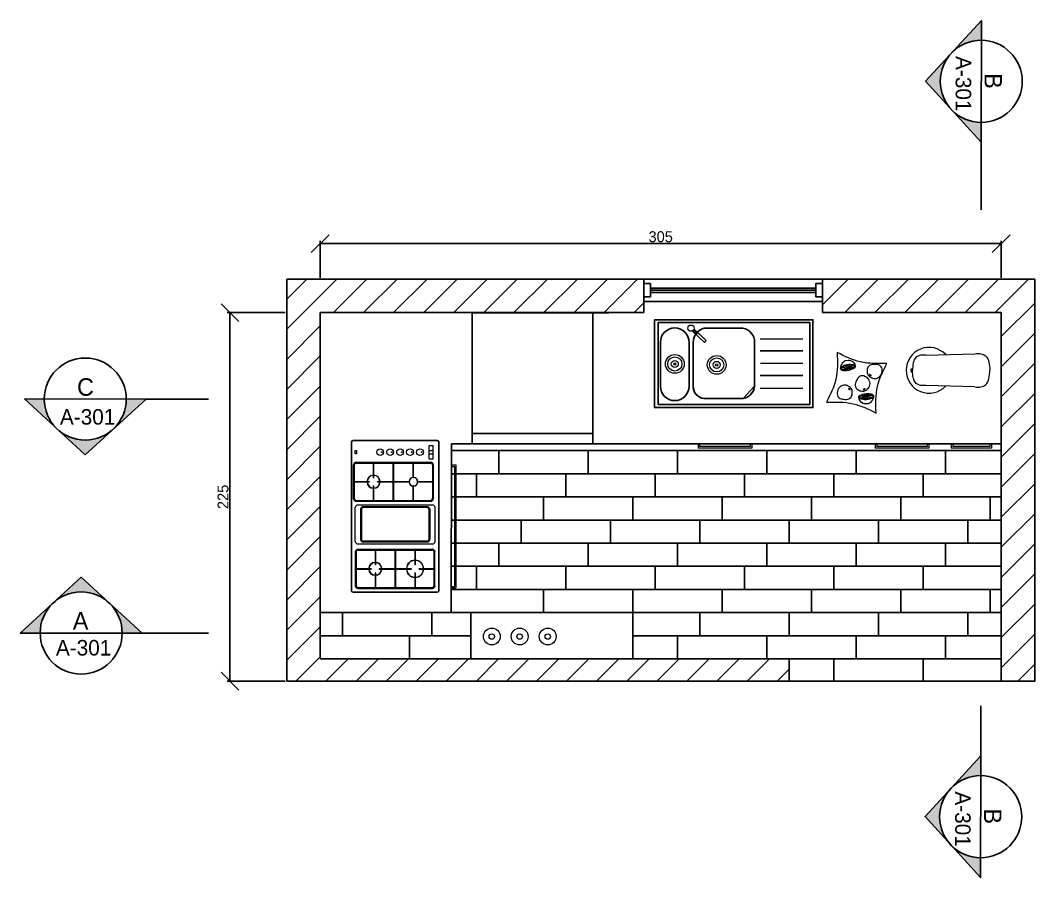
# Model space of a CAD drawing. Header units: inches. Extents: x 17 to 5794, y -332 to 770.
# Drawn here: x 1821.7 to 2276, y 386.4 to 770.2 of the extents above; entities that cross this region are included whole.
import ezdxf

# ---------------------------------------------------------------- set-up
doc = ezdxf.new("R2010")
doc.units = ezdxf.units.IN
doc.header["$MEASUREMENT"] = 0
doc.linetypes.add('HIDDEN', pattern=[0.375, 0.25, -0.125])
doc.layers.get('Defpoints').update_dxf_attribs({"color": 6})
for name, color, linetype in [('A-ANNO-DIMS', 1, 'Continuous'), ('A-ANNO-SYMB', 3, 'Continuous'), ('A-FLOR-LEVL', 7, 'Continuous'), ('A-FLOR-OVHD', 3, 'HIDDEN'), ('A-FURN', 5, 'Continuous'), ('A-GLAZ-FULL', 4, 'Continuous'), ('A-WALL-FULL-EXTR', 7, 'Continuous'), ('A-WALL-FULL-INTR', 7, 'Continuous')]:
    doc.layers.add(name, color=color, linetype=linetype)
doc.layers.add('accessori', color=9, linetype='Continuous', lineweight=13)
doc.dimstyles.new('ISO-25', dxfattribs={"dimtxt": 8, "dimasz": 8, "dimexe": 1.25, "dimexo": 0.625, "dimtad": 1, "dimtxsty": 'Standard', "dimblk": 'OBLIQUE', "dimcen": 2.5, "dimadec": 0, "dimazin": 0, "dimtfac": 1, "dimtmove": 0, "dimatfit": 3, "dimfxl": 1, "dimarcsym": 0})

# ---------------------------------------------------------------- blocks, each defined once
blk = doc.blocks.new('_Oblique')
at = {"color": 0, "linetype": 'ByBlock', "lineweight": -2}
blk.add_line((-0.5, -0.5), (0.5, 0.5), dxfattribs=at)
blk = doc.blocks.new('*D113')
at = {"layer": 'A-ANNO-DIMS', "color": 0, "lineweight": -2, "transparency": 16777216}
for p, q in [((1940.41, 639.34), (1914.38, 639.34)), ((1915.63, 639.34), (1915.63, 474.34)), ((1940.41, 474.34), (1914.38, 474.34))]:
    blk.add_line(p, q, dxfattribs=at)
at = {"layer": 'Defpoints', "color": 0, "transparency": 16777216}
for p in [(1941.03, 639.34), (1915.63, 474.34), (1941.03, 474.34)]:
    blk.add_point(p, dxfattribs=at)
at = {"layer": 'A-ANNO-DIMS', "color": 0, "lineweight": -2, "transparency": 16777216, "xscale": 8, "yscale": 8, "zscale": 8}
for p, rotation in [((1915.63, 639.34), 90), ((1915.63, 474.34), 270)]:
    blk.add_blockref('_Oblique', p, dxfattribs=dict(at, rotation=rotation))
at = {"layer": 'A-ANNO-DIMS', "color": 0, "lineweight": 25, "transparency": 16777216, "insert": (1912.56, 556.84), "char_height": 8, "attachment_point": 5, "rotation": 90}
blk.add_mtext('{\\H0.61111x;225}', dxfattribs=at)
blk = doc.blocks.new('*D114')
at = {"layer": 'A-ANNO-DIMS', "color": 0, "lineweight": -2, "transparency": 16777216}
for p, q in [((1956.03, 654.97), (1956.03, 671.46)), ((1956.03, 670.21), (2261.03, 670.21)), ((2261.03, 654.97), (2261.03, 671.46))]:
    blk.add_line(p, q, dxfattribs=at)
at = {"layer": 'Defpoints', "color": 0, "transparency": 16777216}
for p in [(2261.03, 670.21), (1956.03, 654.34), (2261.03, 654.34)]:
    blk.add_point(p, dxfattribs=at)
at = {"layer": 'A-ANNO-DIMS', "color": 0, "lineweight": -2, "transparency": 16777216, "xscale": 8, "yscale": 8, "zscale": 8, "rotation": 180}
blk.add_blockref('_Oblique', (1956.03, 670.21), dxfattribs=at)
at = {"layer": 'A-ANNO-DIMS', "color": 0, "lineweight": -2, "transparency": 16777216, "xscale": 8, "yscale": 8, "zscale": 8}
blk.add_blockref('_Oblique', (2261.03, 670.21), dxfattribs=at)
at = {"layer": 'A-ANNO-DIMS', "color": 0, "lineweight": 25, "transparency": 16777216, "insert": (2108.53, 673.28), "char_height": 8, "attachment_point": 5}
blk.add_mtext('{\\H0.61111x;305}', dxfattribs=at)
blk = doc.blocks.new('Sezioni')
h = blk.add_hatch(color=256)
h.dxf.hatch_style = 1
h.paths.add_polyline_path([(52520.8, 47455.1), (52264, 47220.9), (52417.6, 47220.9, -0.210523)])
h.paths.add_polyline_path([(52735.1, 47651.7), (52520.8, 47455.1, -0.388338), (52949.4, 47455.1)])
h.paths.add_polyline_path([(52949.4, 47455.1, -0.210523), (53052.6, 47220.9), (53206.2, 47220.9)])
blk.add_lwpolyline([(52264, 47220.9), (53206.2, 47220.9), (52735.1, 47651.7)], close=True)
blk.add_circle((52735.1, 47220.9), 317.5)

msp = doc.modelspace()

# ---------------------------------------------------------------- hatches: boundary and pattern name
at = {"layer": 'Defpoints'}
h = msp.add_hatch(dxfattribs=at)
h.set_pattern_fill('ANSI31', color=256, scale=3)
h.set_pattern_definition([(45, (-141.719, -1706.815), (-6.735192, 6.735192), [])])
h.paths.add_polyline_path([(1956.031, 639.344), (2101.031, 639.344), (2101.031, 654.344), (1941.031, 654.344), (1941.031, 474.344), (2026.031, 474.344), (2166.031, 474.344), (2166.031, 484.344), (2026.031, 484.344), (1956.031, 484.344)])
h.paths.add_polyline_path([(2276.031, 654.344), (2261.031, 654.344), (2181.031, 654.344), (2181.031, 639.344), (2261.031, 639.344), (2261.031, 519.344), (2261.031, 474.344), (2276.031, 474.344), (2276.031, 519.344)])

# ---------------------------------------------------------------- linework, layer by layer
msp.add_line((2276.031, 474.344), (2261.031, 474.344))
at = {"layer": 'A-ANNO-SYMB'}
for p, q in [((2251.992, 685.342), (2252.001, 715.603)), ((1906.066, 600.577), (1878.072, 600.577)), ((1906.066, 495.841), (1876.252, 495.927)), ((2251.909, 440.967), (2251.909, 463.317)), ((2251.909, 440.967), (2251.909, 440.967))]:
    msp.add_line(p, q, dxfattribs=at)
at = {"layer": 'A-FLOR-LEVL', "linetype": 'Continuous'}
for p, q in [((2181.031, 654.344), (2101.031, 654.344)), ((2181.031, 644.344), (2101.031, 644.344))]:
    msp.add_line(p, q, dxfattribs=at)
at = {"layer": 'A-FLOR-OVHD'}
for p, q in [((2014.819, 577.568), (2261.031, 577.568)), ((2036.031, 567.21), (2036.031, 577.568)), ((2036.031, 567.21), (2036.031, 577.568)), ((2076.031, 567.21), (2076.031, 577.568)), ((2116.031, 567.21), (2116.031, 577.568)), ((2156.031, 567.21), (2156.031, 577.568)), ((2196.031, 567.21), (2196.031, 577.568)), ((2236.031, 567.21), (2236.031, 577.568)), ((2014.802, 567.21), (2016.119, 567.21)), ((2016.82, 567.21), (2261.031, 567.21)), ((2026.031, 567.21), (2026.031, 556.852)), ((2066.031, 567.21), (2066.031, 556.852)), ((2066.031, 567.21), (2066.031, 556.852)), ((2066.031, 567.21), (2066.031, 556.852)), ((2066.031, 567.21), (2066.031, 556.852)), ((2106.031, 567.21), (2106.031, 556.852)), ((2146.031, 567.21), (2146.031, 556.852)), ((2186.031, 567.21), (2186.031, 556.852)), ((2226.031, 567.21), (2226.031, 556.852)), ((2014.784, 556.852), (2016.119, 556.852)), ((2016.82, 556.852), (2261.031, 556.852)), ((2056.031, 546.494), (2056.031, 556.852)), ((2096.031, 546.494), (2096.031, 556.852)), ((2136.031, 546.494), (2136.031, 556.852)), ((2136.031, 546.494), (2136.031, 556.852)), ((2176.031, 546.494), (2176.031, 556.852)), ((2216.031, 546.494), (2216.031, 556.852)), ((2256.031, 546.494), (2256.031, 556.852)), ((2014.767, 546.494), (2016.119, 546.494)), ((2016.82, 546.494), (2261.031, 546.494)), ((2046.031, 536.135), (2046.031, 546.494)), ((2086.031, 536.135), (2086.031, 546.494)), ((2126.031, 536.135), (2126.031, 546.494)), ((2126.031, 536.135), (2126.031, 546.494)), ((2166.031, 536.135), (2166.031, 546.494)), ((2206.031, 536.135), (2206.031, 546.494)), ((2246.031, 536.135), (2246.031, 546.494)), ((2014.75, 536.135), (2016.119, 536.135)), ((2016.82, 536.135), (2261.031, 536.135)), ((2036.031, 525.777), (2036.031, 536.135)), ((2036.031, 525.777), (2036.031, 536.135)), ((2076.031, 525.777), (2076.031, 536.135)), ((2116.031, 525.777), (2116.031, 536.135)), ((2156.031, 525.777), (2156.031, 536.135)), ((2196.031, 525.777), (2196.031, 536.135)), ((2236.031, 525.777), (2236.031, 536.135)), ((2014.732, 525.777), (2016.119, 525.777)), ((2016.82, 525.777), (2261.031, 525.777)), ((2026.031, 525.777), (2026.031, 515.419)), ((2066.031, 525.777), (2066.031, 515.419)), ((2066.031, 525.777), (2066.031, 515.419)), ((2066.031, 525.777), (2066.031, 515.419)), ((2066.031, 525.777), (2066.031, 515.419)), ((2106.031, 525.777), (2106.031, 515.419)), ((2146.031, 525.777), (2146.031, 515.419)), ((2186.031, 525.777), (2186.031, 515.419)), ((2226.031, 525.777), (2226.031, 515.419)), ((2014.715, 515.419), (2261.031, 515.419)), ((2056.031, 505.061), (2056.031, 515.419)), ((2096.031, 505.061), (2096.031, 515.419)), ((2136.031, 505.061), (2136.031, 515.419)), ((2136.031, 505.061), (2136.031, 515.419)), ((2176.031, 505.061), (2176.031, 515.419)), ((2216.031, 505.061), (2216.031, 515.419)), ((2256.031, 505.061), (2256.031, 515.419)), ((1966.031, 494.702), (1966.031, 505.061)), ((2006.031, 494.702), (2006.031, 505.061)), ((2014.698, 505.061), (2261.031, 505.061)), ((2046.031, 505.05), (2046.031, 505.061)), ((2046.031, 505.05), (2046.031, 505.061)), ((2046.031, 505.061), (2086.031, 505.061)), ((2046.031, 505.061), (2066.031, 505.061)), ((2086.031, 505.05), (2086.031, 505.061)), ((2126.031, 494.702), (2126.031, 505.061)), ((2166.031, 494.702), (2166.031, 505.061)), ((2206.031, 494.702), (2206.031, 505.061)), ((2246.031, 494.702), (2246.031, 505.061)), ((1956.031, 494.702), (2023.456, 494.702)), ((1956.031, 494.702), (1996.031, 494.702)), ((1956.031, 494.702), (1976.031, 494.702)), ((1996.031, 494.702), (1996.031, 484.344)), ((2096.031, 494.702), (2261.031, 494.702)), ((2116.031, 494.702), (2116.031, 484.344)), ((2156.031, 494.702), (2156.031, 484.344)), ((2196.031, 494.702), (2196.031, 484.344)), ((2236.031, 494.702), (2236.031, 484.344)), ((2166.031, 484.344), (2261.031, 484.344)), ((2186.031, 484.702), (2186.031, 474.344)), ((2226.031, 484.702), (2226.031, 474.344)), ((2166.031, 474.344), (2261.031, 474.344))]:
    msp.add_line(p, q, dxfattribs=at)
at = {"layer": 'A-FURN', "ltscale": 11}
for p, q in [((2024.176, 580.678), (2024.176, 639.254)), ((2078.176, 580.678), (2078.176, 639.254)), ((2127.991, 632.358), (2145.344, 632.374)), ((2108.427, 606.31), (2108.426, 626.09)), ((2121.247, 626.09), (2121.247, 606.356)), ((2123.118, 605.922), (2123.101, 626.09)), ((2150.569, 626.09), (2150.569, 606.356)), ((2150.569, 606.356), (2145.484, 600.861)), ((2145.484, 600.861), (2127.872, 600.861)), ((2008.477, 582.061), (1970.75, 582.061)), ((2078.176, 585.196), (2024.176, 585.196)), ((1969.996, 581.307), (1969.996, 514.908)), ((2009.232, 514.908), (2009.232, 581.307)), ((2014.824, 580.674), (2014.698, 505.061)), ((2014.805, 580.674), (2024.176, 580.678)), ((2024.176, 580.678), (2078.176, 580.678)), ((2078.176, 580.678), (2261.018, 580.678)), ((1970.75, 514.153), (2008.477, 514.153)), ((2014.698, 505.061), (1956.031, 505.061))]:
    msp.add_line(p, q, dxfattribs=at)
at = {"layer": 'A-FURN', "linetype": 'Continuous'}
for p, q in [((2128.058, 632.374), (2145.344, 632.374)), ((2124.847, 630.071), (2124.623, 629.832)), ((2108.426, 606.356), (2108.426, 626.09)), ((2121.247, 626.09), (2121.247, 606.356)), ((2123.101, 606.356), (2123.101, 626.09)), ((2150.569, 626.09), (2150.569, 606.356)), ((2127.872, 600.861), (2145.484, 600.861)), ((2085.351, 580.678), (2261.018, 580.678))]:
    msp.add_line(p, q, dxfattribs=at)
at = {"layer": 'A-FURN'}
for p, q in [((2204.581, 580.657), (2228.581, 580.657)), ((2238.652, 580.678), (2256.652, 580.678))]:
    msp.add_line(p, q, dxfattribs=at)
at = {"layer": 'A-FURN', "ltscale": 11}
for points in [[(2105.748, 636.136), (2176.679, 636.136), (2176.679, 596.815), (2105.748, 596.815)], [(2107.436, 634.904), (2175.251, 634.904), (2175.251, 598.194), (2107.436, 598.194)], [(2096.031, 505.05), (2096.031, 484.344), (2023.456, 484.344), (2023.456, 505.05)]]:
    msp.add_lwpolyline(points, close=True, dxfattribs=at)
at = {"layer": 'A-FURN', "linetype": 'Continuous'}
for centre, radius, start, end in [((2114.837, 626.09), 6.41, 0, 180), ((2129.563, 626.09), 6.462, 103.47058, 136.19521), ((2144.267, 626.164), 6.303, 359.32087, 80.15951), ((2129.563, 626.09), 6.462, 146.12378, 180), ((2114.837, 606.356), 6.41, 180, 0), ((2128.65, 606.356), 5.549, 180, 261.94104), ((2144.391, 606.973), 6.209, 280.14192, 354.29101)]:
    msp.add_arc(centre, radius, start, end, dxfattribs=at)
at = {"layer": 'A-FURN', "ltscale": 11}
for centre, radius, start, end in [((2114.837, 626.09), 6.41, 0, 180), ((2129.563, 626.09), 6.462, 104.07678, 136.19521), ((2144.267, 626.164), 6.303, 359.32087, 80.15949), ((2129.563, 626.09), 6.462, 146.12378, 179.99762), ((2114.837, 606.356), 6.41, 180, 0), ((2128.65, 606.356), 5.549, 184.48414, 261.94104), ((2144.338, 607.022), 6.267, 280.54044, 353.89247), ((1970.75, 581.307), 0.755, 90, 180), ((2008.477, 581.307), 0.755, 0, 90), ((1970.75, 514.908), 0.755, 180, 270), ((2008.477, 514.908), 0.755, 270, 0)]:
    msp.add_arc(centre, radius, start, end, dxfattribs=at)
at = {"layer": 'A-GLAZ-FULL', "linetype": 'Continuous'}
for p, q in [((2101.031, 652.344), (2104.031, 652.344)), ((2104.031, 650.344), (2178.031, 650.344)), ((2178.031, 652.344), (2181.031, 652.344)), ((2101.031, 646.344), (2104.031, 646.344)), ((2104.031, 649.344), (2178.031, 649.344)), ((2104.031, 648.344), (2178.031, 648.344)), ((2178.031, 646.344), (2181.031, 646.344))]:
    msp.add_line(p, q, dxfattribs=at)
at = {"layer": 'A-GLAZ-FULL', "linetype": 'Continuous', "ltscale": 0.001}
for p, q in [((2104.031, 652.344), (2104.031, 646.344)), ((2178.031, 652.344), (2178.031, 646.344))]:
    msp.add_line(p, q, dxfattribs=at)
at = {"layer": 'A-WALL-FULL-EXTR', "linetype": 'Continuous'}
for p, q in [((1941.031, 654.344), (2101.031, 654.344)), ((1941.031, 654.344), (1941.031, 474.344)), ((2101.031, 639.344), (2101.031, 654.344)), ((2181.031, 654.344), (2181.031, 639.344)), ((2181.031, 654.344), (2261.031, 654.344)), ((2261.031, 654.344), (2276.031, 654.344))]:
    msp.add_line(p, q, dxfattribs=at)
at = {"layer": 'A-WALL-FULL-EXTR', "ltscale": 11}
for p, q in [((2026.031, 484.344), (2166.031, 484.344)), ((2166.031, 474.344), (2166.031, 484.344)), ((2026.031, 474.344), (2166.031, 474.344))]:
    msp.add_line(p, q, dxfattribs=at)
at = {"layer": 'A-WALL-FULL-INTR', "linetype": 'Continuous'}
for p, q in [((2276.031, 519.344), (2276.031, 654.344)), ((1956.031, 484.344), (1956.031, 639.344)), ((1956.031, 639.344), (2101.031, 639.344)), ((2085.351, 639.254), (2024.176, 639.254)), ((2181.031, 639.344), (2261.031, 639.344)), ((2261.031, 519.344), (2261.031, 639.344))]:
    msp.add_line(p, q, dxfattribs=at)
at = {"layer": 'A-WALL-FULL-INTR', "linetype": 'Continuous', "ltscale": 0.001}
for p, q in [((2251.031, 639.344), (2203.031, 639.344)), ((2026.031, 484.344), (1956.031, 484.344)), ((2026.031, 474.344), (1941.031, 474.344))]:
    msp.add_line(p, q, dxfattribs=at)
at = {"layer": 'A-WALL-FULL-INTR', "linetype": 'ByBlock', "ltscale": 11}
msp.add_line((2026.031, 484.344), (2166.031, 484.344), dxfattribs=at)
at = {"layer": 'A-WALL-FULL-INTR', "linetype": 'Continuous'}
for points in [[(2261.031, 474.344), (2261.031, 519.344)], [(2276.031, 519.344), (2276.031, 474.344)]]:
    msp.add_lwpolyline(points, dxfattribs=at)
at = {"layer": 'accessori'}
for p, q in [((2123.278, 631.548), (2124.847, 630.071)), ((2124.847, 630.071), (2123.278, 631.548)), ((2125.108, 630.366), (2123.47, 631.907)), ((2128.87, 626.828), (2123.47, 631.907)), ((2122.706, 631.095), (2124.992, 628.945)), ((2122.706, 631.095), (2128.106, 626.016)), ((2124.623, 629.832), (2123.053, 631.309)), ((2123.053, 631.309), (2124.623, 629.832)), ((2124.623, 629.832), (2124.847, 630.071)), ((2124.992, 628.945), (2128.106, 626.016)), ((2128.87, 626.828), (2125.108, 630.366)), ((2153.135, 627.673), (2172.209, 627.673)), ((2153.135, 627.673), (2172.209, 627.673)), ((2128.106, 626.016), (2128.87, 626.828)), ((2128.106, 626.016), (2128.87, 626.828)), ((2153.135, 622.166), (2172.209, 622.166)), ((2172.209, 622.166), (2153.135, 622.166)), ((2191.211, 617.849), (2192.464, 618.049)), ((2227.274, 620.238), (2249.289, 620.961)), ((2153.168, 616.667), (2172.209, 616.667)), ((2153.168, 616.667), (2172.209, 616.667)), ((2220.648, 613.514), (2220.648, 614.227)), ((2220.648, 614.227), (2221.328, 614.192)), ((2220.648, 613.514), (2220.648, 612.801)), ((2153.061, 611.131), (2172.209, 611.131)), ((2172.209, 611.131), (2153.061, 611.131)), ((2220.648, 612.801), (2221.328, 612.836)), ((2153.061, 605.503), (2172.209, 605.503)), ((2153.135, 605.503), (2172.209, 605.503)), ((2249.289, 606.067), (2227.274, 606.79)), ((2201.408, 598.552), (2200.14, 598.495)), ((1971.689, 577.647), (1972.255, 577.647)), ((1971.689, 576.138), (1971.689, 577.647)), ((1972.255, 577.647), (1972.255, 576.138)), ((2004.818, 579.911), (2006.704, 579.911)), ((2004.818, 573.874), (2004.818, 579.911)), ((2004.818, 577.647), (2006.704, 577.647)), ((2006.704, 573.874), (2006.704, 579.911)), ((2125.282, 580.678), (2125.282, 578.678)), ((2149.282, 578.678), (2125.282, 578.678)), ((2125.984, 580.678), (2125.984, 579.379)), ((2148.581, 579.379), (2125.984, 579.379)), ((2148.581, 580.678), (2148.581, 579.379)), ((2149.282, 580.678), (2149.282, 578.678)), ((2204.581, 580.657), (2204.581, 578.657)), ((2228.581, 578.657), (2204.581, 578.657)), ((2205.282, 580.657), (2205.282, 579.359)), ((2227.88, 579.359), (2205.282, 579.359)), ((2227.88, 580.657), (2227.88, 579.359)), ((2227.88, 580.657), (2227.88, 579.359)), ((2228.581, 580.657), (2228.581, 578.657)), ((2228.581, 580.657), (2228.581, 578.657)), ((2238.652, 580.678), (2238.652, 578.678)), ((2256.652, 578.678), (2238.652, 578.678)), ((2239.353, 580.678), (2239.353, 579.379)), ((2255.951, 579.379), (2239.353, 579.379)), ((2255.951, 580.678), (2255.951, 579.379)), ((2256.652, 580.678), (2256.652, 578.678)), ((1972.255, 576.138), (1971.689, 576.138)), ((2004.818, 576.138), (2006.704, 576.138)), ((2004.818, 573.874), (2006.704, 573.874)), ((1971.015, 556.03), (1971.015, 571.234)), ((1971.392, 563.726), (1971.392, 571.234)), ((1972.146, 572.365), (2005.572, 572.365)), ((1972.146, 571.988), (1979.843, 571.988)), ((1979.843, 565.44), (1979.843, 572.365)), ((1980.031, 565.44), (1980.031, 572.365)), ((1980.031, 571.988), (1988.765, 571.988)), ((1988.765, 563.726), (1988.765, 572.365)), ((1988.953, 563.726), (1988.953, 572.365)), ((1988.953, 571.988), (1997.687, 571.988)), ((1997.687, 565.44), (1997.687, 572.365)), ((1997.876, 565.44), (1997.876, 572.365)), ((1997.876, 571.988), (2005.572, 571.988)), ((2006.327, 571.234), (2006.327, 563.726)), ((2006.704, 571.234), (2006.704, 556.03)), ((2014.82, 571.225), (2016.82, 571.225)), ((2014.82, 570.523), (2016.119, 570.523)), ((2016.119, 570.523), (2016.119, 516.783)), ((2016.82, 571.225), (2016.82, 516.082)), ((1971.015, 563.726), (1978.128, 563.726)), ((1971.015, 563.537), (1978.128, 563.537)), ((1971.392, 556.03), (1971.392, 563.537)), ((1978.128, 563.537), (1978.128, 563.726)), ((1980.031, 565.44), (1979.843, 565.44)), ((1981.745, 563.537), (1981.745, 563.726)), ((1981.745, 563.726), (1995.973, 563.726)), ((1981.745, 563.537), (1995.973, 563.537)), ((1988.765, 554.898), (1988.765, 563.537)), ((1988.953, 554.898), (1988.953, 563.537)), ((1995.973, 563.537), (1995.973, 563.726)), ((1997.876, 565.44), (1997.687, 565.44)), ((1999.59, 563.726), (1999.59, 563.537)), ((1999.59, 563.726), (2006.704, 563.726)), ((1999.59, 563.537), (2006.704, 563.537)), ((2006.327, 563.537), (2006.327, 556.03)), ((1979.843, 554.898), (1979.843, 561.823)), ((1980.031, 561.823), (1979.843, 561.823)), ((1980.031, 554.898), (1980.031, 561.823)), ((1997.876, 561.823), (1997.687, 561.823)), ((1997.687, 554.898), (1997.687, 561.823)), ((1997.876, 554.898), (1997.876, 561.823)), ((1972.146, 555.275), (1979.843, 555.275)), ((1972.146, 554.898), (2005.572, 554.898)), ((1980.031, 555.275), (1988.765, 555.275)), ((1988.953, 555.275), (1997.687, 555.275)), ((1997.876, 555.275), (2005.572, 555.275)), ((1971.769, 536.921), (1971.769, 552.125)), ((1972.901, 553.257), (2006.327, 553.257)), ((1974.146, 551.314), (1974.146, 537.732)), ((1974.523, 551.314), (1974.523, 537.732)), ((2003.95, 552.446), (1975.278, 552.446)), ((2003.95, 552.068), (1975.278, 552.068)), ((2004.704, 551.314), (2004.704, 537.732)), ((2005.082, 551.314), (2005.082, 537.732)), ((2007.458, 552.125), (2007.458, 536.921)), ((2003.95, 536.978), (1975.278, 536.978)), ((2003.95, 536.601), (1975.278, 536.601)), ((1971.769, 532.262), (1971.769, 517.058)), ((1972.146, 532.262), (1972.146, 524.754)), ((1972.901, 535.789), (2006.327, 535.789)), ((1972.901, 533.394), (2006.327, 533.394)), ((1972.901, 533.017), (1980.597, 533.017)), ((1980.597, 533.394), (1980.597, 526.468)), ((1980.786, 533.394), (1980.786, 526.468)), ((1980.786, 533.017), (1989.519, 533.017)), ((1989.519, 533.394), (1989.519, 524.754)), ((1989.708, 533.394), (1989.708, 524.754)), ((1989.708, 533.017), (1998.442, 533.017)), ((1998.442, 533.394), (1998.442, 526.468)), ((1998.63, 533.394), (1998.63, 526.468)), ((1998.63, 533.017), (2006.327, 533.017)), ((2007.081, 524.754), (2007.081, 532.262)), ((2007.458, 517.058), (2007.458, 532.262)), ((1971.769, 524.754), (1978.883, 524.754)), ((1971.769, 524.566), (1978.883, 524.566)), ((1972.146, 524.566), (1972.146, 517.058)), ((1978.883, 524.754), (1978.883, 524.566)), ((1980.786, 526.468), (1980.597, 526.468)), ((1980.786, 522.852), (1980.597, 522.852)), ((1980.597, 522.852), (1980.597, 515.926)), ((1980.786, 522.852), (1980.786, 515.926)), ((1982.5, 524.754), (1982.5, 524.566)), ((1982.5, 524.754), (1996.728, 524.754)), ((1982.5, 524.566), (1996.728, 524.566)), ((1989.519, 524.566), (1989.519, 515.926)), ((1989.708, 524.566), (1989.708, 515.926)), ((1996.728, 524.754), (1996.728, 524.566)), ((1998.63, 526.468), (1998.442, 526.468)), ((1998.442, 522.852), (1998.442, 515.926)), ((1998.63, 522.852), (1998.442, 522.852)), ((1998.63, 522.852), (1998.63, 515.926)), ((2000.344, 524.754), (2007.458, 524.754)), ((2000.344, 524.566), (2000.344, 524.754)), ((2000.344, 524.566), (2007.458, 524.566)), ((2007.081, 517.058), (2007.081, 524.566)), ((1972.901, 516.304), (1980.597, 516.304)), ((1972.901, 515.926), (2006.327, 515.926)), ((1980.786, 516.304), (1989.519, 516.304)), ((1989.708, 516.304), (1998.442, 516.304)), ((1998.63, 516.304), (2006.327, 516.304)), ((2014.82, 516.783), (2016.119, 516.783)), ((2014.82, 516.082), (2016.82, 516.082))]:
    msp.add_line(p, q, dxfattribs=at)
for points in [[(2192.464, 618.049, -0.0564579), (2193.389, 617.949, -0.2861374), (2195.681, 615.384, 0.1619699), (2194.628, 616.027, 0.1069503), (2191.342, 615.825, 0.1268061), (2189.192, 614.61, -0.1077799), (2189.836, 616.598, -0.1966037), (2191.211, 617.849)], [(2195.681, 615.384, -0.2411021), (2195.466, 614.64, -0.1322888), (2192.382, 613.442, -0.043816), (2190.736, 613.295, -0.2138266), (2189.249, 613.896, -0.3203829), (2189.192, 614.61)], [(2192.27, 613.625, -0.0761763), (2191.52, 613.57, -0.0901114), (2190.603, 613.526, -0.242563), (2190.072, 613.677, -0.3204599), (2189.656, 614.007, -0.2467062), (2189.578, 614.557, -0.0918013), (2190.031, 614.957, -0.1180665), (2191.264, 615.551, -0.082388), (2192.963, 615.896, -0.1160849), (2194.143, 615.894, -0.0841813), (2194.801, 615.71, -0.2481723), (2195.282, 615.193, -0.3883464), (2195.051, 614.698, -0.1463515), (2194.475, 614.315, -0.0695964), (2193.14, 614.617, -0.0703294), (2192.971, 614.684, -0.5491836), (2192.954, 614.739, -0.1070332), (2193.339, 614.84, 0.0782541), (2195.229, 614.973, 0.2116659), (2195.298, 615.034)], [(2194.614, 615.787, -0.3777422), (2194.511, 615.65, -0.1303328), (2193.062, 615.031, -0.1248124), (2192.836, 614.989, -0.3772407), (2192.771, 615.047, -0.1797645), (2192.841, 615.208, 0.0387194), (2192.977, 615.398, 0.1245707), (2193.157, 615.933, 0.0330268), (2193.128, 615.79, -0.1263845), (2192.643, 615.018, -0.2110474), (2192.419, 614.895, -0.2055359), (2192.154, 614.939, -0.0363293), (2191.737, 615.174)], [(2197.247, 601.509, -0.2411021), (2197.544, 602.223, -0.1322888), (2200.744, 603.064, -0.043816), (2202.397, 603.023, -0.2138266), (2203.805, 602.257, -0.3203829), (2203.781, 601.541)], [(2200.14, 598.495, -0.0564579), (2199.233, 598.7, -0.2861374), (2197.247, 601.509, 0.1619699), (2198.219, 600.75, 0.1069503), (2201.507, 600.578, 0.1268061), (2203.781, 601.541, -0.1077799), (2202.916, 599.639, -0.1966037), (2201.408, 598.552)], [(2200.835, 602.869, -0.0761763), (2201.586, 602.839, -0.0901114), (2202.502, 602.779, -0.242563), (2203.013, 602.568, -0.3204599), (2203.389, 602.193, -0.2467062), (2203.404, 601.638, -0.0918013), (2202.908, 601.292, -0.1180665), (2201.616, 600.842, -0.082388), (2199.888, 600.692, -0.1160849), (2198.716, 600.827, -0.0841813), (2198.083, 601.085, -0.2481723), (2197.665, 601.653, -0.3883464), (2197.95, 602.118, -0.1463515), (2198.566, 602.433, -0.0695964), (2199.858, 601.982, -0.0703294), (2200.018, 601.897, -0.5491836), (2200.028, 601.84, -0.1070332), (2199.635, 601.783, 0.0782541), (2197.741, 601.866, 0.2116659), (2197.666, 601.812)], [(2198.261, 600.987, -0.3777422), (2198.379, 601.111, -0.1303328), (2199.888, 601.562, -0.1248124), (2200.117, 601.578, -0.3772407), (2200.175, 601.513, -0.1797645), (2200.088, 601.361, 0.0387194), (2199.931, 601.188, 0.1245707), (2199.692, 600.676, 0.0330268), (2199.737, 600.815, -0.1263845), (2200.306, 601.528, -0.2110474), (2200.542, 601.624, -0.2055359), (2200.801, 601.55, -0.0363293), (2201.189, 601.269)]]:
    msp.add_lwpolyline(points, format="xyb", dxfattribs=at)
for centre, radius in [((2122.154, 632.38), 1.398), ((2122.154, 632.38), 1.398), ((2114.857, 616.377), 4.201), ((2114.857, 616.377), 4.201), ((2114.857, 616.377), 3.171), ((2114.857, 616.377), 3.171), ((2114.857, 616.377), 1.565), ((2114.857, 616.377), 1.565), ((2133.606, 615.945), 4.201), ((2133.606, 615.945), 4.201), ((2133.606, 615.945), 4.201), ((2133.606, 615.945), 3.171), ((2133.606, 615.945), 3.171), ((2133.606, 615.945), 3.171), ((2114.857, 616.377), 0.498), ((2114.857, 616.377), 0.498), ((2133.606, 615.945), 1.565), ((2133.606, 615.945), 1.565), ((2133.606, 615.945), 1.565), ((2133.606, 615.945), 0.498), ((2133.606, 615.945), 0.498), ((2133.606, 615.945), 0.498), ((1982.887, 576.892), 1.509), ((1983.642, 576.892), 0.189), ((1987.35, 576.892), 1.509), ((1988.105, 576.892), 0.189), ((1991.809, 576.892), 1.509), ((1992.564, 576.892), 0.189), ((1996.272, 576.892), 1.509), ((1997.027, 576.892), 0.189), ((2000.735, 576.892), 1.509), ((2001.49, 576.892), 0.189), ((2032.898, 494.348), 3.769), ((2032.898, 494.348), 1.213), ((2045.39, 494.348), 3.769), ((2045.39, 494.348), 1.213), ((2057.947, 494.348), 3.769), ((2057.947, 494.348), 1.213)]:
    msp.add_circle(centre, radius, dxfattribs=at)
for centre, radius, start, end in [((2228.702, 613.514), 10.249, 43.20559, 316.79441), ((2189.675, 618.19), 4.18, 271.06735, 299.44401), ((2191.303, 617.601), 2.909, 247.87165, 280.80477), ((2191.085, 616.577), 1.888, 242.2881, 266.58241), ((2188.669, 616.718), 3.949, 305.4988, 322.7389), ((2191.342, 618.054), 3.382, 263.72749, 278.467), ((2191.426, 615.554), 0.09, 165.18536, 237.15897), ((2194.415, 618.706), 4.433, 226.73287, 238.69738), ((2192.633, 613.47), 1.178, 123.4121, 143.28327), ((2191.869, 614.102), 0.463, 79.24802, 111.82146), ((2191.572, 615.422), 0.886, 279.60747, 293.84884), ((2192.756, 613.635), 1.171, 132.30166, 143.75164), ((2191.625, 613.55), 1.179, 74.95631, 79.51802), ((2191.899, 615.337), 0.597, 265.09318, 292.17141), ((2191.912, 614.65), 0.0428, 295.06695, 63.67106), ((2191.962, 614.529), 0.0284, 282.98829, 102.3308), ((2192.045, 614.298), 0.166, 61.34125, 111.34604), ((2192.078, 614.848), 0.0784, 306.48694, 64.33338), ((2191.972, 614.287), 0.219, 346.43792, 45.97348), ((2194.158, 614.006), 1.986, 173.37077, 191.42262), ((2192.391, 614.264), 0.207, 103.16336, 187.92817), ((2192.499, 614.958), 1.348, 260.8459, 301.39452), ((2192.368, 614.001), 0.466, 61.14712, 93.02174), ((2192.697, 614.503), 0.141, 170.76499, 222.28909), ((2192.682, 614.477), 0.133, 93.79906, 158.68328), ((2202.565, 625.808), 15.146, 228.82044, 232.2042), ((2192.89, 613.834), 0.806, 74.64571, 105.64297), ((2193.033, 614.914), 0.0517, 95.1585, 258.92981), ((2193.236, 615.577), 0.745, 253.4228, 277.98549), ((2193.798, 613.071), 2.046, 98.51429, 112.11304), ((2196.435, 625.309), 11.204, 252.70339, 256.37949), ((2193.094, 615.464), 1.66, 273.711, 298.62146), ((2192.83, 617.428), 2.427, 285.92106, 301.54637), ((2193.545, 615.369), 1.406, 284.21461, 311.42078), ((2192.847, 617.689), 2.645, 298.26775, 310.07411), ((2205.886, 613.379), 4.949, 171.88705, 197.35364), ((2203.73, 613.483), 2.806, 147.52268, 167.76514), ((2205.321, 613.724), 2.357, 6.87939, 36.57635), ((2203.614, 613.323), 4.104, 338.52395, 9.58021), ((2198.781, 608.712), 2.357, 73.73208, 103.42904), ((2198.478, 606.985), 4.104, 45.37664, 76.4329), ((2203.892, 613.014), 2.947, 202.15343, 230.41319), ((2197.303, 606.971), 5.009, 7.62171, 35.87361), ((2202.394, 612.394), 0.76, 232.36689, 271.53436), ((2203.554, 612.284), 2.178, 225.00704, 248.17903), ((2202.304, 611.481), 0.165, 100.72691, 233.63642), ((2202.199, 611.312), 0.282, 352.18937, 93.46409), ((2202.374, 611.406), 0.178, 199.17782, 343.90708), ((2203.527, 611.988), 1.167, 187.62645, 224.35312), ((2203.458, 611.15), 0.876, 170.97549, 194.59955), ((2204.361, 612.97), 3.173, 250.94728, 295.00985), ((2203.14, 614.398), 5.009, 300.76902, 329.02092), ((2191.67, 603.33), 4.104, 153.22109, 184.27735), ((2192.044, 602.216), 5.009, 115.46616, 143.71806), ((2190.96, 603.751), 3.173, 65.64442, 109.70699), ((2191.881, 604.652), 1.167, 2.32359, 39.05026), ((2191.826, 604.36), 2.178, 39.70418, 62.87617), ((2192.027, 605.48), 0.876, 345.67263, 9.29669), ((2193.083, 605.124), 0.178, 13.87496, 158.60422), ((2193.265, 605.202), 0.282, 166.88651, 268.16123), ((2192.971, 604.143), 0.76, 47.06403, 86.2315), ((2193.145, 605.043), 0.165, 275.42405, 48.33356), ((2191.422, 603.663), 2.947, 16.85057, 45.11033), ((2189.403, 603.484), 4.949, 346.58419, 12.05078), ((2198.376, 607.154), 2.806, 214.37537, 234.61783), ((2199.32, 609.096), 4.949, 238.73974, 264.20634), ((2198.871, 607.119), 2.947, 269.00612, 297.26588), ((2198.853, 605.497), 0.76, 299.21958, 338.38705), ((2199.672, 606.379), 1.167, 254.47914, 291.20582), ((2199.657, 605.056), 0.165, 167.5796, 300.48911), ((2199.771, 604.893), 0.282, 59.04206, 160.31678), ((2199.753, 605.091), 0.178, 266.03052, 50.75977), ((2200.415, 605.987), 0.876, 237.82818, 261.45225), ((2199.41, 606.521), 2.178, 291.85973, 315.03172), ((2199.096, 607.532), 3.173, 317.79997, 1.86254), ((2189.934, 603.089), 2.357, 181.57653, 211.27349), ((2191.541, 603.182), 2.806, 322.21982, 342.46228), ((2199.8, 598.897), 2.645, 111.75516, 123.56152), ((2199.37, 601.281), 1.406, 97.70202, 124.90819), ((2199.847, 599.154), 2.427, 99.40846, 115.03378), ((2199.807, 601.135), 1.66, 87.19841, 112.10886), ((2195.371, 591.733), 11.204, 66.1908, 69.86689), ((2199.379, 603.593), 2.046, 272.0017, 285.60045), ((2199.654, 601.039), 0.745, 66.91021, 91.4729), ((2189.225, 591.932), 15.146, 42.30785, 45.69161), ((2200.455, 601.57), 1.348, 74.33331, 114.88193), ((2200.195, 602.732), 0.806, 248.13311, 279.13037), ((2199.93, 601.675), 0.0517, 268.6459, 72.41722), ((2200.329, 602.069), 0.133, 267.28646, 332.17069), ((2200.695, 602.507), 0.466, 234.63453, 266.50914), ((2200.311, 602.045), 0.141, 344.2524, 35.77649), ((2200.642, 602.248), 0.207, 276.65076, 1.41557), ((2200.887, 601.632), 0.0784, 119.97435, 237.82078), ((2201.056, 602.178), 0.219, 159.92533, 219.46089), ((2198.127, 598.064), 4.433, 40.22028, 52.18478), ((2201.009, 601.126), 0.597, 78.58059, 105.65882), ((2198.916, 602.705), 1.986, 346.85818, 4.91003), ((2200.982, 602.174), 0.166, 234.82866, 284.83345), ((2201.038, 601.936), 0.0284, 96.4757, 275.8182), ((2200.492, 603.064), 1.178, 296.89951, 316.77068), ((2201.074, 601.81), 0.0428, 108.55436, 237.15847), ((2200.351, 602.914), 1.171, 305.78906, 317.23905), ((2201.179, 602.35), 0.463, 252.73542, 285.30887), ((2201.484, 602.871), 1.179, 248.44372, 253.00543), ((2201.324, 601.005), 0.886, 93.09487, 107.33625), ((2201.344, 598.809), 2.909, 61.35905, 94.29218), ((2201.254, 598.364), 3.382, 77.2149, 91.95441), ((2204.061, 599.387), 3.949, 118.9862, 136.22631), ((2202.896, 598.04), 4.18, 84.55476, 112.93142), ((2201.455, 600.857), 0.09, 338.67277, 50.64638), ((2201.677, 599.802), 1.888, 55.7755, 80.06981), ((1972.146, 571.234), 1.132, 90, 180), ((1972.146, 571.234), 0.755, 90, 180), ((2005.572, 571.234), 1.132, 0, 90), ((2005.572, 571.234), 0.755, 0, 90), ((1979.937, 563.632), 2.905, 91.91021, 178.08979), ((1979.937, 563.632), 2.905, 181.91021, 268.08979), ((1979.937, 563.632), 2.829, 91.91021, 178.08979), ((1979.937, 563.632), 2.829, 181.91021, 268.08979), ((1979.937, 563.632), 2.829, 1.91021, 88.08979), ((1979.937, 563.632), 2.829, 271.91021, 358.08979), ((1979.937, 563.632), 2.905, 1.91021, 88.08979), ((1979.937, 563.632), 2.905, 271.91021, 358.08979), ((1997.781, 563.632), 1.962, 92.86598, 177.13402), ((1997.781, 563.632), 1.962, 182.86598, 267.13402), ((1997.781, 563.632), 1.886, 92.86598, 177.13402), ((1997.781, 563.632), 1.886, 182.86598, 267.13402), ((1997.781, 563.632), 1.886, 2.86598, 87.13402), ((1997.781, 563.632), 1.886, 272.86598, 357.13402), ((1997.781, 563.632), 1.962, 2.86598, 87.13402), ((1997.781, 563.632), 1.962, 272.86598, 357.13402), ((1972.146, 556.03), 1.132, 180, 270), ((1972.146, 556.03), 0.755, 180, 270), ((2005.572, 556.03), 1.132, 270, 0), ((2005.572, 556.03), 0.755, 270, 0), ((1972.901, 552.125), 1.132, 90, 180), ((1975.278, 551.314), 1.132, 90, 180), ((1975.278, 551.314), 0.755, 90, 180), ((2003.95, 551.314), 1.132, 0, 90), ((2003.95, 551.314), 0.755, 0, 90), ((2006.327, 552.125), 1.132, 0, 90), ((1972.901, 536.921), 1.132, 180, 270), ((1975.278, 537.732), 1.132, 180, 270), ((1975.278, 537.732), 0.755, 180, 270), ((2003.95, 537.732), 1.132, 270, 0), ((2003.95, 537.732), 0.755, 270, 0), ((2006.327, 536.921), 1.132, 270, 0), ((1972.901, 532.262), 1.132, 90, 180), ((1972.901, 532.262), 0.755, 90, 180), ((2006.327, 532.262), 1.132, 0, 90), ((2006.327, 532.262), 0.755, 0, 90), ((1980.691, 524.66), 2.905, 91.91021, 178.08979), ((1980.691, 524.66), 2.829, 91.91021, 178.08979), ((1980.691, 524.66), 2.829, 1.91021, 88.08979), ((1980.691, 524.66), 2.905, 1.91021, 88.08979), ((1998.536, 524.66), 3.848, 91.43254, 178.56746), ((1998.536, 524.66), 3.773, 91.43254, 178.56746), ((1998.536, 524.66), 3.773, 1.43254, 88.56746), ((1998.536, 524.66), 3.848, 1.43254, 88.56746), ((1980.691, 524.66), 2.905, 181.91021, 268.08979), ((1980.691, 524.66), 2.829, 181.91021, 268.08979), ((1980.691, 524.66), 2.829, 271.91021, 358.08979), ((1980.691, 524.66), 2.905, 271.91021, 358.08979), ((1998.536, 524.66), 3.848, 181.43254, 268.56746), ((1998.536, 524.66), 3.773, 181.43254, 268.56746), ((1998.536, 524.66), 3.773, 271.43254, 358.56746), ((1998.536, 524.66), 3.848, 271.43254, 358.56746), ((1972.901, 517.058), 1.132, 180, 270), ((1972.901, 517.058), 0.755, 180, 270), ((2006.327, 517.058), 0.755, 270, 0), ((2006.327, 517.058), 1.132, 270, 0)]:
    msp.add_arc(centre, radius, start, end, dxfattribs=at)
for points in [[(2187.587, 621.449), (2186.943, 609.529), (2182.76, 599.22)], [(2209.815, 616.622), (2197.896, 617.266), (2187.587, 621.449)], [(2227.274, 620.238), (2224.889, 620.242), (2223.001, 619.348), (2221.297, 613.514)], [(2227.274, 620.238), (2224.889, 620.242), (2223.001, 619.348), (2221.297, 613.514)], [(2249.289, 620.961), (2251.931, 620.965), (2254.022, 619.976), (2255.91, 613.514)], [(2249.289, 620.961), (2251.931, 620.965), (2254.022, 619.976), (2255.91, 613.514)], [(2207.214, 615.128), (2206.603, 615.686), (2204.492, 616.184), (2202.225, 615.786), (2201.362, 614.99)], [(2204.989, 594.393), (2205.632, 606.313), (2209.815, 616.622)], [(2227.274, 606.79), (2224.889, 606.786), (2223.001, 607.679), (2221.297, 613.514)], [(2227.274, 606.79), (2224.889, 606.786), (2223.001, 607.679), (2221.297, 613.514)], [(2249.289, 606.067), (2251.931, 606.063), (2254.022, 607.052), (2255.91, 613.514)], [(2249.289, 606.067), (2251.931, 606.063), (2254.022, 607.052), (2255.91, 613.514)], [(2198.233, 611.005), (2197.48, 610.661), (2196.193, 608.917), (2195.667, 606.675), (2196.06, 605.569)], [(2202.744, 610.262), (2203.325, 609.971)], [(2192.819, 606.298), (2192.268, 606.641)], [(2200.951, 604.982), (2201.447, 605.401)], [(2187.919, 601.865), (2188.476, 601.254), (2190.532, 600.563), (2192.826, 600.75), (2193.759, 601.462)], [(2182.76, 599.22), (2194.68, 598.577), (2204.989, 594.393)]]:
    msp.add_spline(points, degree=3, dxfattribs=at)

# ---------------------------------------------------------------- block references
at = {"layer": 'A-ANNO-SYMB', "xscale": -0.05786207383373582, "yscale": 0.05786207383373576, "zscale": 0.05786207383373576}
for p, rotation in [((4993.086, 3786.4), 89.83624134980155), ((-1192.725, 3341.661), 179.8362413498016), ((4992.838, 3457.248), 89.83624134980155)]:
    msp.add_blockref('Sezioni', p, dxfattribs=dict(at, rotation=rotation))
at = {"layer": 'A-ANNO-SYMB', "xscale": 0.05786207383373576, "yscale": 0.05786207383373576, "zscale": 0.05786207383373576}
msp.add_blockref('Sezioni', (-1202.367, -2236.369), dxfattribs=at)

# ---------------------------------------------------------------- texts
at = {"layer": 'A-ANNO-SYMB'}
for s, height, rotation, p in [('A-301', 6.953, 270, (2240.631, 754.187)), ('B', 7.84, 269.83624, (2253.559, 746.537)), ('C', 7.84, 359.83624, (1847.137, 602.134)), ('A-301', 6.953, 270, (2240.383, 425.036)), ('B', 7.84, 269.83624, (2253.311, 417.386))]:
    msp.add_text(s, height=height, rotation=rotation, dxfattribs=at).set_placement(p)
for s, height, p in [('A-301', 6.953, (1839.487, 589.206)), ('A', 7.84, (1845.243, 497.459)), ('A-301', 6.953, (1837.692, 485.857))]:
    msp.add_text(s, height=height, dxfattribs=at).set_placement(p)

# ---------------------------------------------------------------- dimensions: what is measured, and where the dimension line sits
at = {"layer": 'A-ANNO-DIMS', "lineweight": 25}
dim = msp.add_linear_dim(base=(2261.031, 670.213), p1=(1956.031, 654.344), p2=(2261.031, 654.344), text='{\\H0.61111x;305}', dimstyle='ISO-25', dxfattribs=at)
dim.commit()
dim.dimension.update_dxf_attribs({"geometry": '*D114', "text_midpoint": (2108.531, 673.282)})
dim = msp.add_linear_dim(base=(1915.63, 474.344), p1=(1941.031, 639.344), p2=(1941.031, 474.344), angle=90, text='{\\H0.61111x;225}', dimstyle='ISO-25', dxfattribs=at)
dim.commit()
dim.dimension.update_dxf_attribs({"geometry": '*D113', "text_midpoint": (1912.561, 556.844)})

doc.saveas('drawing.dxf')
